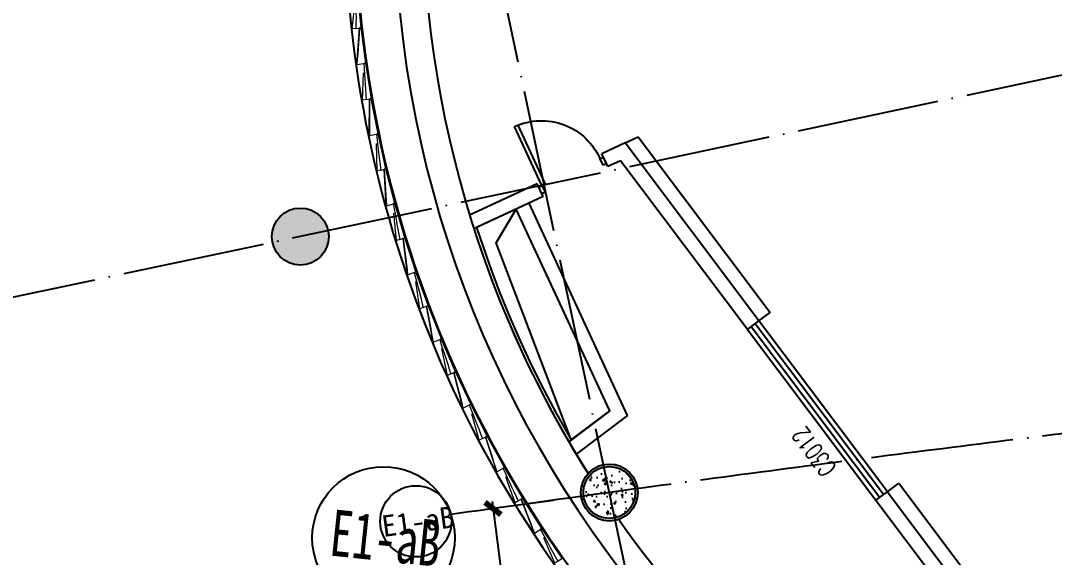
# Model space of a CAD drawing. Header units: millimetres. Extents: x 347599 to 1495443, y -100002 to 152717.
# Drawn here: x 1339554 to 1354067, y 15321 to 22852 of the extents above; entities that cross this region are included whole.
import ezdxf
from ezdxf.enums import TextEntityAlignment as Align

# ---------------------------------------------------------------- set-up
doc = ezdxf.new("R2010")
doc.units = ezdxf.units.MM
doc.header["$LTSCALE"] = 1000
doc.header["$PDMODE"] = 1
doc.linetypes.add('E-RG-1F$0$$0$DOTE', pattern=[2.42, 2, -0.2, 0.02, -0.2])
doc.layers.get('0').update_dxf_attribs({"linetype": 'CONTINUOUS'})
doc.layers.get('Defpoints').update_dxf_attribs({"linetype": 'CONTINUOUS'})
for name, color, linetype in [('$1$0S-COLS-HATCH', 8, 'CONTINUOUS'), ('$1$0S-COLS-LINE', 4, 'CONTINUOUS'), ('A-------', 18, 'CONTINUOUS'), ('A-DOOR', 32, 'CONTINUOUS'), ('A-DOOR-FRAM', 2, 'CONTINUOUS'), ('A-SYMB-DOOR', 13, 'CONTINUOUS'), ('A-WALL', 7, 'CONTINUOUS'), ('A—墙体', 7, 'CONTINUOUS'), ('A—文字索引', 40, 'CONTINUOUS'), ('A—轴线、尺寸', 1, 'CONTINUOUS'), ('A—门窗', 135, 'CONTINUOUS'), ('I—平面—装饰面层线', 192, 'CONTINUOUS'), ('XRE2$0$0S-COLS-HATCH-A', 8, 'CONTINUOUS'), ('轴线100', 1, 'CONTINUOUS')]:
    doc.layers.add(name, color=color, linetype=linetype)
doc.layers.add('0M-TEMP-S', color=101, linetype='CONTINUOUS', plot=False)
doc.layers.add('A-GLAZ', color=140, linetype='CONTINUOUS', lineweight=5)
doc.layers.add('E1-RD-1F$0$A-GLAZ', color=140, linetype='CONTINUOUS', lineweight=5)
doc.styles.add('ARIAL', font='simhei.ttf', dxfattribs={"width": 0.9})
doc.styles.add('ECADI-TXT', font='simplex.shx', dxfattribs={"bigfont": 'hztxt.shx'})
doc.dimstyles.new('200', dxfattribs={"dimscale": 200, "dimtxt": 2.5, "dimasz": 2, "dimexe": 1, "dimexo": 1, "dimgap": 0.8, "dimtad": 1, "dimdec": 0, "dimdsep": 46, "dimtxsty": 'ARIAL', "dimblk1": 'ARCHTICK', "dimblk2": 'ARCHTICK', "dimsah": 1, "dimcen": -0.9, "dimdle": 1, "dimclrd": 256, "dimclre": 256, "dimclrt": 40, "dimaunit": 1, "dimadec": 0, "dimazin": 0, "dimtfac": 0.35, "dimtdec": 0, "dimtix": 1, "dimtmove": 2, "dimatfit": 3, "dimldrblk": 'ARCHTICK', "dimfxl": 0, "dimtvp": 0.8, "dimtolj": 1, "dimtzin": 0, "dimarcsym": 0})
doc.dimstyles.new('副本 100', dxfattribs={"dimscale": 100, "dimtxt": 2.5, "dimasz": 2, "dimexe": 1, "dimexo": 1, "dimgap": 0.8, "dimtad": 1, "dimdec": 0, "dimdsep": 46, "dimtxsty": 'ARIAL', "dimblk1": 'ARCHTICK', "dimblk2": 'ARCHTICK', "dimsah": 1, "dimcen": -0.9, "dimdle": 1, "dimclrd": 256, "dimclre": 256, "dimclrt": 40, "dimaunit": 1, "dimadec": 0, "dimazin": 0, "dimtfac": 0.35, "dimtdec": 0, "dimtix": 1, "dimtmove": 2, "dimatfit": 3, "dimldrblk": 'ARCHTICK', "dimfxl": 0, "dimtvp": 0.8, "dimtolj": 1, "dimtzin": 0, "dimarcsym": 0})

# ---------------------------------------------------------------- blocks, each defined once
blk = doc.blocks.new('E1-RD-1F$0$Adaptive - Lecture Hall Scale - Material 2-V74-E1b 和 E1c 号楼一层平面图 BLDG E1b AND E1c FIRST FLOOR PLAN')
at = {"layer": 'E1-RD-1F$0$A-GLAZ', "lineweight": 13}
for p, q in [((42188, 22870), (42176, 22849)), ((42624, 22620), (42188, 22870)), ((42564, 22511), (42624, 22620))]:
    blk.add_line(p, q, dxfattribs=at)
at = {"layer": 'E1-RD-1F$0$A-GLAZ', "color": 8}
for p, q in [((42564, 22510), (42176, 22849)), ((42564, 22511), (42564, 22510))]:
    blk.add_line(p, q, dxfattribs=at)
at = {"layer": 'E1-RD-1F$0$A-GLAZ', "lineweight": 13, "flags": 128}
blk.add_lwpolyline([(42176, 22849), (42231, 22801), (42287, 22752), (42342, 22704), (42398, 22656), (42453, 22608), (42508, 22560), (42564, 22511)], dxfattribs=at)
blk = doc.blocks.new('_ArchTick')
at = {"color": 0, "linetype": 'ByBlock', "const_width": 0.4}
blk.add_lwpolyline([(-0.5, -0.5), (0.5, 0.5)], dxfattribs=at)
blk = doc.blocks.new('*D322')
at = {"layer": 'A—轴线、尺寸', "linetype": 'ByBlock', "lineweight": -2}
for p, q in [((1347034, 16117), (1346086, 15993)), ((1346172, 16105), (1346912, 10453)), ((1347749, 10664), (1346800, 10539))]:
    blk.add_line(p, q, dxfattribs=at)
at = {"layer": 'Defpoints', "color": 0, "linetype": 'ByBlock'}
for p in [(1347133, 16130), (1347848, 10677), (1346899, 10552)]:
    blk.add_point(p, dxfattribs=at)
at = {"layer": 'A—轴线、尺寸', "linetype": 'ByBlock', "lineweight": -2, "xscale": 200, "yscale": 200, "zscale": 200}
for p, rotation in [((1346185, 16006), 97.46382215158486), ((1346899, 10552), 277.4638221515849)]:
    blk.add_blockref('_ArchTick', p, dxfattribs=dict(at, rotation=rotation))
at = {"layer": 'A—轴线、尺寸', "color": 40, "linetype": 'ByBlock', "insert": (1346797, 13312), "char_height": 350, "attachment_point": 5, "rotation": 277.4638, "style": 'ARIAL'}
blk.add_mtext('\\A1;5500', dxfattribs=at)
blk = doc.blocks.new('MRY_door-1-Solid - 36_w x 96_h x 4_d-3771895-E 号地块一层平面图  PARCEL E FIRST FLOOR PLAN')
at = {"layer": 'A-DOOR'}
for p, q in [((398, 980), (398, 66)), ((449, 980), (398, 980)), ((449, 66), (449, 980)), ((398, 66), (449, 66))]:
    blk.add_line(p, q, dxfattribs=at)
blk.add_arc((452, 79), 901, 90.1517, 181.3596, dxfattribs=at)
at = {"layer": 'A-DOOR-FRAM'}
for p, q in [((-449, 66), (-500, 66)), ((-500, 66), (-500, -36)), ((-449, -36), (-449, 66)), ((500, 66), (449, 66)), ((449, 66), (449, -36)), ((500, -36), (500, 66)), ((-500, -36), (-449, -36)), ((449, -36), (500, -36))]:
    blk.add_line(p, q, dxfattribs=at)
blk = doc.blocks.new('Adaptive - Lecture Hall Scale - Material 1-10355581-E1b 和 E1c 号楼一层平面图 BLDG E1b AND E1c FIRST FLOOR PLAN')
at = {"layer": 'A-GLAZ', "lineweight": 13}
for p, q in [((44439, 21758), (44430, 21735)), ((44909, 21579), (44439, 21758)), ((44883, 21509), (44909, 21579))]:
    blk.add_line(p, q, dxfattribs=at)
at = {"layer": 'A-GLAZ', "color": 8}
for p, q in [((44866, 21461), (44539, 21666)), ((44883, 21509), (44866, 21461))]:
    blk.add_line(p, q, dxfattribs=at)
at = {"layer": 'A-GLAZ', "lineweight": 13, "flags": 128}
blk.add_lwpolyline([(44430, 21735), (44495, 21703), (44560, 21670), (44624, 21638), (44689, 21606), (44754, 21574), (44819, 21541), (44883, 21509)], dxfattribs=at)
blk = doc.blocks.new('Adaptive - Lecture Hall Scale - Material 2-V74-E1b 和 E1c 号楼一层平面图 BLDG E1b AND E1c FIRST FLOOR PLAN')
at = {"layer": 'A-GLAZ', "lineweight": 13}
for p, q in [((42188, 22870), (42176, 22849)), ((42624, 22620), (42188, 22870)), ((42564, 22511), (42624, 22620))]:
    blk.add_line(p, q, dxfattribs=at)
at = {"layer": 'A-GLAZ', "color": 8}
for p, q in [((42564, 22510), (42176, 22849)), ((42564, 22511), (42564, 22510))]:
    blk.add_line(p, q, dxfattribs=at)
at = {"layer": 'A-GLAZ', "lineweight": 13, "flags": 128}
blk.add_lwpolyline([(42176, 22849), (42231, 22801), (42287, 22752), (42342, 22704), (42398, 22656), (42453, 22608), (42508, 22560), (42564, 22511)], dxfattribs=at)
blk = doc.blocks.new('Adaptive - Lecture Hall Scale - Material 3-10355583-E1b 和 E1c 号楼一层平面图 BLDG E1b AND E1c FIRST FLOOR PLAN')
at = {"layer": 'A-GLAZ', "lineweight": 13}
for p, q in [((40530, 24005), (40515, 23986)), ((40931, 23702), (40530, 24005)), ((40858, 23602), (40931, 23702))]:
    blk.add_line(p, q, dxfattribs=at)
at = {"layer": 'A-GLAZ', "color": 8}
for p, q in [((40857, 23601), (40515, 23986)), ((40858, 23602), (40857, 23601))]:
    blk.add_line(p, q, dxfattribs=at)
at = {"layer": 'A-GLAZ', "lineweight": 13, "flags": 128}
blk.add_lwpolyline([(40515, 23986), (40564, 23931), (40613, 23876), (40662, 23821), (40711, 23767), (40760, 23712), (40809, 23657), (40858, 23602)], dxfattribs=at)
blk = doc.blocks.new('Adaptive - Lecture Hall Scale - Material 2-10355582-E1b 和 E1c 号楼一层平面图 BLDG E1b AND E1c FIRST FLOOR PLAN')
at = {"layer": 'A-GLAZ', "lineweight": 13}
for p, q in [((43518, 22160), (43507, 22138)), ((43976, 21952), (43518, 22160)), ((43946, 21884), (43976, 21952))]:
    blk.add_line(p, q, dxfattribs=at)
at = {"layer": 'A-GLAZ', "color": 8}
for p, q in [((43925, 21837), (43612, 22063)), ((43946, 21884), (43925, 21837))]:
    blk.add_line(p, q, dxfattribs=at)
at = {"layer": 'A-GLAZ', "lineweight": 13, "flags": 128}
blk.add_lwpolyline([(43507, 22138), (43570, 22102), (43633, 22065), (43695, 22029), (43758, 21993), (43821, 21957), (43883, 21920), (43946, 21884)], dxfattribs=at)
blk = doc.blocks.new('Adaptive - Lecture Hall Scale - Material 1-V73-E1b 和 E1c 号楼一层平面图 BLDG E1b AND E1c FIRST FLOOR PLAN')
at = {"layer": 'A-GLAZ', "lineweight": 13}
for p, q in [((43976, 21952), (43966, 21929)), ((44439, 21758), (43976, 21952)), ((44393, 21643), (44439, 21758))]:
    blk.add_line(p, q, dxfattribs=at)
at = {"layer": 'A-GLAZ', "color": 8}
for p, q in [((44393, 21642), (43966, 21929)), ((44393, 21643), (44393, 21642))]:
    blk.add_line(p, q, dxfattribs=at)
at = {"layer": 'A-GLAZ', "lineweight": 13, "flags": 128}
blk.add_lwpolyline([(43966, 21929), (44027, 21888), (44088, 21847), (44149, 21806), (44210, 21766), (44271, 21725), (44332, 21684), (44393, 21643)], dxfattribs=at)
blk = doc.blocks.new('Adaptive - Lecture Hall Scale - Material 3-V82-E1b 和 E1c 号楼一层平面图 BLDG E1b AND E1c FIRST FLOOR PLAN')
at = {"layer": 'A-GLAZ', "lineweight": 13}
for p, q in [((34409, 35664), (34384, 35663)), ((34446, 35163), (34409, 35664)), ((34373, 35156), (34446, 35163))]:
    blk.add_line(p, q, dxfattribs=at)
at = {"layer": 'A-GLAZ', "color": 8}
for p, q in [((34322, 35152), (34368, 35535)), ((34373, 35156), (34322, 35152))]:
    blk.add_line(p, q, dxfattribs=at)
at = {"layer": 'A-GLAZ', "lineweight": 13, "flags": 128}
blk.add_lwpolyline([(34384, 35663), (34382, 35591), (34380, 35518), (34379, 35446), (34377, 35373), (34376, 35301), (34374, 35229), (34373, 35156)], dxfattribs=at)
blk = doc.blocks.new('Adaptive - Lecture Hall Scale - Material 1-V83-E1b 和 E1c 号楼一层平面图 BLDG E1b AND E1c FIRST FLOOR PLAN')
at = {"layer": 'A-GLAZ', "color": 8}
for p, q in [((34291, 37682), (34432, 38177)), ((34292, 37682), (34291, 37682))]:
    blk.add_line(p, q, dxfattribs=at)
at = {"layer": 'A-GLAZ', "lineweight": 13}
for p, q in [((34432, 38177), (34412, 38106)), ((34415, 37674), (34457, 38175)), ((34457, 38175), (34432, 38177)), ((34292, 37682), (34415, 37674))]:
    blk.add_line(p, q, dxfattribs=at)
at = {"layer": 'A-GLAZ', "lineweight": 13, "flags": 128}
blk.add_lwpolyline([(34411, 38105), (34392, 38036), (34372, 37965), (34352, 37894), (34332, 37823), (34312, 37753), (34292, 37682)], dxfattribs=at)
blk = doc.blocks.new('ECADI-TAG-DOOR')
blk = doc.blocks.new('*D566')
at = {"layer": 'Defpoints', "color": 0, "linetype": 'Continuous'}
for p in [(1347133, 16130), (1347848, 10677), (1346899, 10552)]:
    blk.add_point(p, dxfattribs=at)
at = {"layer": '轴线100', "linetype": 'Continuous', "lineweight": -2}
for p, q in [((1347034, 16117), (1346086, 15993)), ((1346172, 16105), (1346912, 10453)), ((1347749, 10664), (1346800, 10539))]:
    blk.add_line(p, q, dxfattribs=at)
at = {"layer": '轴线100', "linetype": 'Continuous', "lineweight": -2, "xscale": 200, "yscale": 200, "zscale": 200}
for p, rotation in [((1346185, 16006), 97.46382215158486), ((1346899, 10552), 277.4638221515849)]:
    blk.add_blockref('_ArchTick', p, dxfattribs=dict(at, rotation=rotation))
at = {"layer": '轴线100', "color": 40, "linetype": 'Continuous', "insert": (1346772, 13309), "char_height": 300, "attachment_point": 5, "rotation": 277.4638, "style": 'ARIAL'}
blk.add_mtext('\\A1;5500', dxfattribs=at)

msp = doc.modelspace()

# ---------------------------------------------------------------- hatches: boundary and pattern name
at = {"layer": '$1$0S-COLS-HATCH'}
h = msp.add_hatch(color=256, dxfattribs=at)
edge = h.paths.add_edge_path()
edge.add_arc((1347818.7, 16230.4), 400, 0, 360)
edge = h.paths.add_edge_path(flags=17)
edge.add_arc((1347818.7, 16230.4), 365, 0, 360)
at = {"layer": 'A-------'}
h = msp.add_hatch(color=256, dxfattribs=at)
edge = h.paths.add_edge_path()
edge.add_arc((1343480.7, 19822.9), 400, 0, 360)
h = msp.add_hatch(color=256, dxfattribs=at)
edge = h.paths.add_edge_path()
edge.add_arc((1347818.8, 16230.4), 400, 0, 360)
edge = h.paths.add_edge_path(flags=17)
edge.add_arc((1347818.8, 16230.4), 365, 0, 360)
at = {"layer": 'XRE2$0$0S-COLS-HATCH-A'}
h = msp.add_hatch(dxfattribs=at)
h.set_pattern_fill('AR-CONC', color=256, scale=40, style=0)
h.set_pattern_definition([(50, (-10363982.86, 6219919.24), (286.904073, -25.100854), [30, -330]), (355, (-10363982.86, 6219919.24), (-55.5005334, 300.8768535), [24, -264]), (100.4514, (-10363958.95, 6219917.15), (231.4037527, 275.775817), [25.496076, -280.456845]), (46.1842, (-10363982.86, 6219999.24), (426.896419, -66.207606), [45, -495]), (96.6356, (-10363947.3, 6219993.72), (373.865082, 389.647148), [38.244115, -420.6852]), (351.1842, (-10363982.86, 6219999.24), (373.864778, 389.64744), [36, -396]), (21, (-10363942.86, 6219979.24), (238.762821, -161.0475563), [30, -330]), (326, (-10363942.86, 6219979.24), (97.326133, 290.060018), [24, -264]), (71.4514, (-10363922.97, 6219965.82), (336.0890514, 129.0121987), [25.496076, -280.456845]), (37.5, (-10363982.86, 6219919.24), (4.8639421, 133.1575415), [0, -260.8, 0, -268, 0, -265]), (7.5, (-10363982.86, 6219919.24), (105.227815, 157.7646848), [0, -152.8, 0, -254.8, 0, -101]), (327.5, (-10364072.06, 6219919.24), (213.5289745, -9.0219487), [0, -100, 0, -312, 0, -414]), (317.5, (-10364112.06, 6219919.24), (233.2744677, 40.041993), [0, -130, 0, -207.2, 0, -294])])
edge = h.paths.add_edge_path()
edge.add_arc((1347818.8, 16230.4), 365, 0, 360)

# ---------------------------------------------------------------- linework, layer by layer
at = {"layer": '$1$0S-COLS-LINE'}
for radius in [400, 365]:
    msp.add_circle((1347818.7, 16230.4, 0), radius, dxfattribs=at)
for centre, radius in [((1343480.7, 19822.9, 0), 400), ((1347818.8, 16230.4, 0), 400), ((1347818.8, 16230.4, 0), 365)]:
    msp.add_circle(centre, radius)
at = {"layer": '0M-TEMP-S', "elevation": 0}
for points in [[(1346511.4, 20207.9), (1345952.3, 19948.5), (1346134.9, 19422.7), (1346269.5, 19065), (1346413.2, 18710.9), (1346565.8, 18360.5), (1346727.3, 18014.1), (1346897.6, 17671.9), (1347076.5, 17334.2), (1347282.3, 16968.8), (1347825.1, 17376.2), (1346511.4, 20207.9)], [(1347282.3, 16968.8), (1346228.5, 19734.1), (1346511.4, 20207.9)]]:
    msp.add_lwpolyline(points, dxfattribs=at)
at = {"layer": 'A-WALL', "lineweight": 13}
msp.add_line((1347825.1, 17376.2, 0), (1346511.4, 20207.9, 0), dxfattribs=at)
at = {"layer": 'A-WALL'}
for p, q in [((1347825.1, 17376.2, 0), (1347248.9, 16943.7, 0)), ((1348074.7, 17313.4, 0), (1347351.5, 16770.6, 0))]:
    msp.add_line(p, q, dxfattribs=at)
msp.add_arc((1360236.7, 24524, 0), 16138.1, 175.64466, 220.58299, dxfattribs=at)
at = {"layer": 'A—墙体'}
for p, q in [((1348039.1, 21137.1, 0), (1347711.7, 20985.2, 0)), ((1349918.9, 18638.6, 0), (1348039.1, 21137.1, 0)), ((1347795.9, 20803.8, 0), (1347711.7, 20985.2, 0)), ((1347976.6, 20887.6, 0), (1347795.9, 20803.8, 0)), ((1349759.1, 18518.4, 0), (1347976.6, 20887.6, 0)), ((1346804.6, 20564.4, 0), (1345856.5, 20124.6, 0)), ((1346888.8, 20383, 0), (1346804.6, 20564.4, 0)), ((1346888.8, 20383, 0), (1345916.8, 19932.1, 0)), ((1348074.7, 17313.4, 0), (1346692.8, 20292.1, 0)), ((1349759.1, 18518.4, 0), (1349918.9, 18638.6, 0)), ((1351562.6, 16121.1, 0), (1351722.5, 16241.3, 0)), ((1351562.6, 16121.1, 0), (1353345.1, 13751.8, 0)), ((1351722.5, 16241.3, 0), (1353602.2, 13742.8, 0))]:
    msp.add_line(p, q, dxfattribs=at)
for centre, radius, start, end in [((1360236.7, 24524, 0), 15038.1, 175.64953, 212.26238), ((1360236.7, 24524, 0), 15988.1, 176.36242, 220.87768), ((1360236.7, 24524, 0), 15438.1, 176.39183, 261.23921), ((1360236.8, 24524), 15038.1, 203.44045, 212.26242), ((1360236.7, 24524, 0), 15038.1, 215.21342, 261.98155)]:
    msp.add_arc(centre, radius, start, end, dxfattribs=at)
at = {"layer": 'A—轴线、尺寸', "linetype": 'E-RG-1F$0$$0$DOTE'}
msp.add_line((1357161.6, 22719.1), (1329440.7, 16850.7), dxfattribs=at)
at = {"layer": 'A—轴线、尺寸', "linetype": 'ByBlock'}
msp.add_circle((1344648.2, 15592.8), 1000, dxfattribs=at)
at = {"layer": 'A—轴线、尺寸', "linetype": 'E-RG-1F$0$$0$DOTE'}
msp.add_arc((1414706.3, -474229.7), 495000, 90.381865, 98.026074, dxfattribs=at)
at = {"layer": 'A—门窗'}
for p, q in [((1351669.2, 16201.2, 0), (1349865.6, 18598.5, 0)), ((1351722.5, 16241.3, 0), (1349918.9, 18638.6, 0)), ((1349759.1, 18518.4, 0), (1351562.6, 16121.1, 0)), ((1349812.3, 18558.5, 0), (1351615.9, 16161.1, 0))]:
    msp.add_line(p, q, dxfattribs=at)
at = {"layer": 'I—平面—装饰面层线'}
for p, q in [((1348039.2, 21137.1, 0), (1348224.7, 21223.2, 0)), ((1348224.7, 21223.2, 0), (1350078.7, 18758.8, 0)), ((1349918.9, 18638.6, 0), (1350078.7, 18758.8, 0)), ((1351722.5, 16241.3, 0), (1351882.3, 16361.5, 0)), ((1351882.3, 16361.5, 0), (1353736.3, 13897.2, 0))]:
    msp.add_line(p, q, dxfattribs=at)
at = {"layer": '轴线100', "linetype": 'E-RG-1F$0$$0$DOTE'}
for p, q in [((1350550, 3328.7), (1330036.2, 100231.9)), ((1357161.6, 22719.1), (1329440.7, 16850.7))]:
    msp.add_line(p, q, dxfattribs=at)
at = {"layer": '轴线100', "linetype": 'ByBlock'}
msp.add_circle((1345101.8, 15825.8), 500, dxfattribs=at)
at = {"layer": '轴线100', "linetype": 'E-RG-1F$0$$0$DOTE'}
msp.add_arc((1414706.3, -474229.7), 495000, 90.381865, 98.026074, dxfattribs=at)

# ---------------------------------------------------------------- block references
at = {"layer": 'A-DOOR', "xscale": -1, "rotation": 24.88777530180728}
msp.add_blockref('MRY_door-1-Solid - 36_w x 96_h x 4_d-3771895-E 号地块一层平面图  PARCEL E FIRST FLOOR PLAN', (1347308.4, 20666.6, 0), dxfattribs=at)
at = {"layer": 'A-GLAZ', "color": 8}
for name, p, rotation in [('Adaptive - Lecture Hall Scale - Material 2-10355582-E1b 和 E1c 号楼一层平面图 BLDG E1b AND E1c FIRST FLOOR PLAN', (1303358.4, 49894.4, 0), 299.9526054047824), ('Adaptive - Lecture Hall Scale - Material 1-V83-E1b 和 E1c 号楼一层平面图 BLDG E1b AND E1c FIRST FLOOR PLAN', (1318531.2, -21730.4, 0), 11.95260540478263), ('Adaptive - Lecture Hall Scale - Material 1-10355581-E1b 和 E1c 号楼一层平面图 BLDG E1b AND E1c FIRST FLOOR PLAN', (1303358.4, 49894.4, 0), 299.9526054047827), ('Adaptive - Lecture Hall Scale - Material 3-10355583-E1b 和 E1c 号楼一层平面图 BLDG E1b AND E1c FIRST FLOOR PLAN', (1298302.3, 31076.4, 0), 317.9526054047822), ('Adaptive - Lecture Hall Scale - Material 1-10355581-E1b 和 E1c 号楼一层平面图 BLDG E1b AND E1c FIRST FLOOR PLAN', (1301877.6, 46273, 0), 303.5526054047826), ('Adaptive - Lecture Hall Scale - Material 1-V73-E1b 和 E1c 号楼一层平面图 BLDG E1b AND E1c FIRST FLOOR PLAN', (1300627.2, 42565.7, 0), 307.1526054047824), ('Adaptive - Lecture Hall Scale - Material 3-V82-E1b 和 E1c 号楼一层平面图 BLDG E1b AND E1c FIRST FLOOR PLAN', (1318531.2, -21730.4, 0), 11.95260540478263), ('Adaptive - Lecture Hall Scale - Material 1-V73-E1b 和 E1c 号楼一层平面图 BLDG E1b AND E1c FIRST FLOOR PLAN', (1299611.9, 38787.2, 0), 310.7526054047826), ('Adaptive - Lecture Hall Scale - Material 2-10355582-E1b 和 E1c 号楼一层平面图 BLDG E1b AND E1c FIRST FLOOR PLAN', (1298835.9, 34952.4, 0), 314.3526054047826), ('Adaptive - Lecture Hall Scale - Material 2-V74-E1b 和 E1c 号楼一层平面图 BLDG E1b AND E1c FIRST FLOOR PLAN', (1298013, 27174.6, 0), 321.5526054047828), ('Adaptive - Lecture Hall Scale - Material 2-10355582-E1b 和 E1c 号楼一层平面图 BLDG E1b AND E1c FIRST FLOOR PLAN', (1298302.3, 31076.4, 0), 317.9526054047822), ('Adaptive - Lecture Hall Scale - Material 3-10355583-E1b 和 E1c 号楼一层平面图 BLDG E1b AND E1c FIRST FLOOR PLAN', (1298618.5, 15468.2, 0), 332.352605404782), ('Adaptive - Lecture Hall Scale - Material 1-10355581-E1b 和 E1c 号楼一层平面图 BLDG E1b AND E1c FIRST FLOOR PLAN', (1298302.3, 31076.4, 0), 317.9526054047828), ('Adaptive - Lecture Hall Scale - Material 2-V74-E1b 和 E1c 号楼一层平面图 BLDG E1b AND E1c FIRST FLOOR PLAN', (1298171.5, 19355.1, 0), 328.7526054047831), ('Adaptive - Lecture Hall Scale - Material 1-10355581-E1b 和 E1c 号楼一层平面图 BLDG E1b AND E1c FIRST FLOOR PLAN', (1298013, 27174.6, 0), 321.5526054047828), ('Adaptive - Lecture Hall Scale - Material 2-V74-E1b 和 E1c 号楼一层平面图 BLDG E1b AND E1c FIRST FLOOR PLAN', (1298618.5, 15468.2, 0), 332.3526054047828), ('Adaptive - Lecture Hall Scale - Material 1-10355581-E1b 和 E1c 号楼一层平面图 BLDG E1b AND E1c FIRST FLOOR PLAN', (1297969.4, 23262.4, 0), 325.1526054047827)]:
    msp.add_blockref(name, p, dxfattribs=dict(at, rotation=rotation))
at = {"layer": 'A-SYMB-DOOR'}
ref = msp.add_blockref('ECADI-TAG-DOOR', (1349663.4, 16791.4, 0), dxfattribs=dict(at, xscale=-100.0000000022704, yscale=100.0000000000923, zscale=100, rotation=306.9555464556814))
ref.add_attrib('门窗主编号1', 'C3012', dxfattribs={"height": 250, "rotation": 126.95555, "style": 'ECADI-TXT', "width": 0.7}).set_placement((1350564.5, 17181.6, 0), align=Align.RIGHT)
at = {"layer": 'E1-RD-1F$0$A-GLAZ', "color": 8, "rotation": 328.7526484739639}
msp.add_blockref('E1-RD-1F$0$Adaptive - Lecture Hall Scale - Material 2-V74-E1b 和 E1c 号楼一层平面图 BLDG E1b AND E1c FIRST FLOOR PLAN', (1298171.5, 19355), dxfattribs=at)
msp.add_blockref('E1-RD-1F$0$Adaptive - Lecture Hall Scale - Material 2-V74-E1b 和 E1c 号楼一层平面图 BLDG E1b AND E1c FIRST FLOOR PLAN', (1298171.5, 19355), dxfattribs=at)

# ---------------------------------------------------------------- texts
at = {"layer": 'A—文字索引', "style": 'ARIAL', "width": 0.7}
msp.add_text('E1-aB', height=650, rotation=354, dxfattribs=at).set_placement((1344679.3, 15590.8), align=Align.MIDDLE_CENTER)
at = {"layer": '轴线100', "color": 40, "style": 'ARIAL'}
msp.add_text('E1-aB', height=300, rotation=7.78334, dxfattribs=at).set_placement((1345132.9, 15823.8), align=Align.MIDDLE_CENTER)

# ---------------------------------------------------------------- dimensions: what is measured, and where the dimension line sits
at = {"layer": 'A—轴线、尺寸', "linetype": 'ByBlock'}
dim = msp.add_aligned_dim(p1=(1347133.4, 16130), p2=(1347847.9, 10676.6), distance=-956.5, dimstyle='200', override={"dimscale": 100, "dimtxt": 3.5}, dxfattribs=at)
dim.commit()
dim.dimension.update_dxf_attribs({"geometry": '*D322', "text_midpoint": (1346797, 13312.4)})
at = {"layer": '轴线100', "linetype": 'Continuous'}
dim = msp.add_aligned_dim(p1=(1347133.4, 16130), p2=(1347847.9, 10676.6), distance=-956.5, dimstyle='副本 100', override={"dimtxt": 3}, dxfattribs=at)
dim.commit()
dim.dimension.update_dxf_attribs({"geometry": '*D566', "text_midpoint": (1346772, 13309.1)})

doc.saveas('drawing.dxf')
